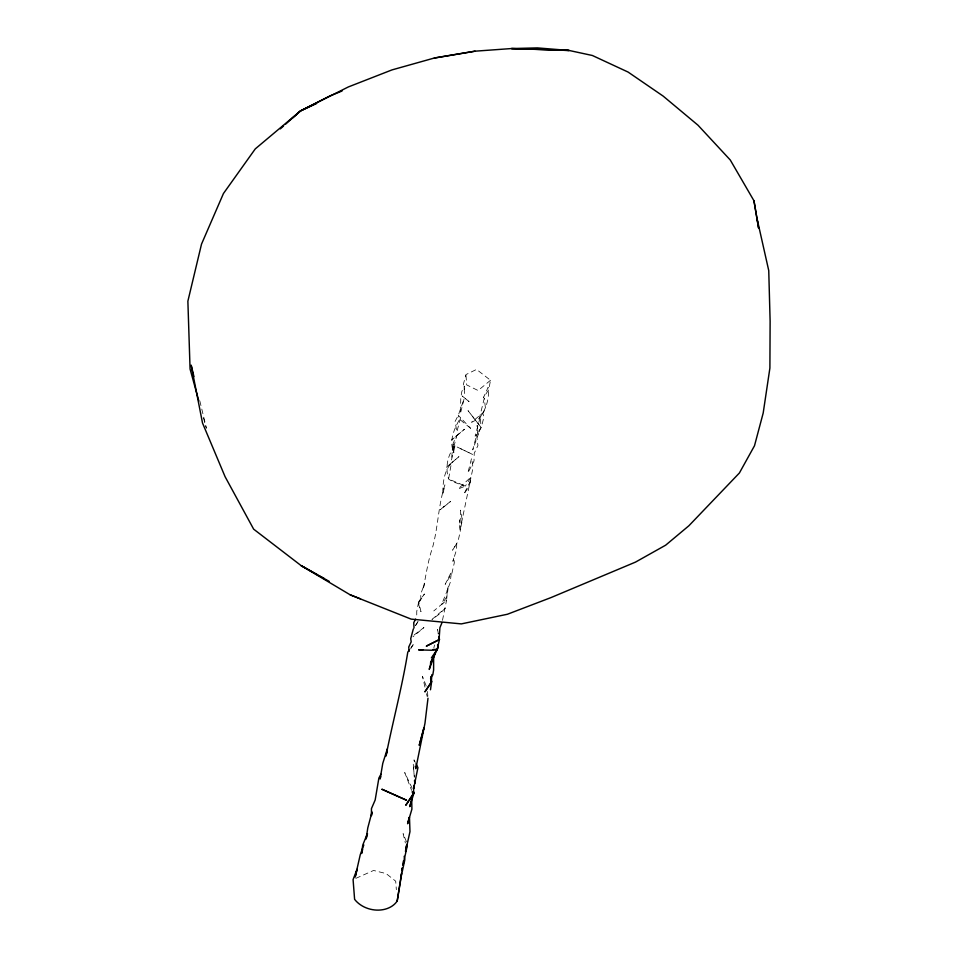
<?xml version="1.0" encoding="UTF-8"?>
<svg xmlns="http://www.w3.org/2000/svg" width="958" height="958" viewBox="0 0 958 958"><rect width="100%" height="100%" fill="white"/><g stroke="black" fill="none" stroke-linecap="round" stroke-linejoin="round"><path stroke-width="0.72" stroke-dasharray="4.79 3.59" d="M460.606 448.691L472.378 454.331L455.05 446.009L451.35 460.367L453.146 443.267L452.894 450.523L456.774 435.519L451.781 439.902L464.486 429.232L456.774 435.519L453.146 443.267L453.841 452.835C448.452 440.417 454.571 428.142 460.559 417.604L456.858 431.938L455.11 421.412L458.283 415.305L464.127 398.72L460.379 413.7L460.798 397.678L461.828 391.499L464.402 386.086L464.666 393.307L463.516 383.811L465.923 374.602L476.557 369.429L490.508 380.278L488.736 389.786L483.347 397.798L488.125 387.307C489.789 398.181 485.85 409.701 479.335 418.418L471.576 422.274L482.772 412.958L483.922 417.101L481.227 427.675L475.096 436.237L480.389 416.562L480.964 427.232L477.85 434.992L477.132 425.448L478.293 434.333L472.749 449.853L476.593 434.956L477.934 445.566L474.222 453.314L474.006 461.002L467.875 472.941L471.576 458.307L473.024 467.72L461.049 525.044L460.367 510.183L462.367 519.966L460.187 530.157L459.421 519.847L460.295 531.151L458.02 541.402L452.583 550.203L456.726 543.437L456.595 549.533L452.906 561.304L453.948 557.592L454.308 562.753L451.948 573.147L445.183 584.344L451.386 571.914L450.26 582.416L447.123 590.894L448.392 585.997L447.051 596.475L441.602 604.426L446.584 600.271L447.482 590.056L441.602 604.426M442.476 620.341L446.584 600.271L433.794 610.917M433.854 647.824L434.549 644.95M415.521 625.634L417.76 622.005M410.587 648.961L414.119 643.273L410.958 647.704M415.533 625.466L419.269 619.563M455.05 446.009C447.29 454.954 445.159 467.779 448.572 479.024L452.751 481.766L465.372 486.065L471.3 476.773L458.08 489.011L465.372 486.065L448.572 479.024L451.434 462.954L458.966 456.631L446.584 467.157L451.434 462.954C443.722 471.528 442.716 483.694 442.8 494.735L444.919 484.892C438.117 505.453 438.237 527.451 432.321 548.299C427.735 561.771 426.011 575.507 423.137 589.158L424.657 583.254L420.682 594.235L420.873 598.403L418.311 603.48L420.981 611.683L418.658 601.816L424.454 593.984L418.311 603.48L418.658 601.816L416.742 611.515L416.754 616.689M414.203 634.891L423.939 627.55L412.934 636.795M490.508 380.278L478.102 390.517L466.714 384.924L465.923 374.602M355.825 878.366L373.584 870.463L386.122 873.576L395.702 881.192L396.349 889.695M415.305 762.436L413.988 759.85L414.503 762.388M412.239 788.41L404.707 772.519L411.629 790.374M406.491 841.819L403.114 833.64L405.366 842.956M426.19 686.012L422.43 676.288L425.148 687.88M203.491 417.987L206.257 428.082M199.827 400.923L206.401 428.106M426.514 693.676L427.184 696.574M438.345 633.741L437.531 629.49L438.177 633.921M414.323 777.345L413.233 763.933L414.311 776.471M427.484 691.496L427.891 696.885M484.281 398.241L479.335 418.418L485.538 408.922L484.281 398.241M470.546 480.832L469.192 486.221L463.852 494.208L470.546 480.832M445.075 608.366L439.698 613.862L431.974 619.443L445.075 608.366M443.59 506.782L440.345 509.752L450.535 501.477L443.59 506.782M468.989 401.546L462.223 396.001L468.989 401.546M470.546 428.274L459.086 418.874L458.283 415.305L470.546 428.274M473.707 417.904L468.031 410.671L480.964 427.232L473.707 417.904"/><path stroke-width="1.44" d="M433.627 655.511L433.615 670.001L432.788 674.911L430.717 677.102M413.988 785.644L413.221 794.493L405.761 805.283L414.131 792.386L409.773 806.672L411.689 799.247L411.904 809.127L407.605 823.748L409.27 817.282M413.988 785.452L413.724 788.314L417.928 767.621L415.964 763.73M403.402 860.955L402.983 865.349L406.946 847.219L406.719 844.513M409.485 817.246L409.976 831.652L405.533 851.542L406.084 845.986M431.962 674.576L431.172 682.659L424.909 691.88L431.639 681.545L430.801 677.234M400.875 878.618L397.199 901.035L401.582 873.241M401.929 870.547L402.288 867.864L401.869 870.822M430.489 689.772L431.639 681.545L431.172 682.659L430.609 678.468M401.45 873.78L400.827 878.211L404.803 859.865L404.18 856.284M387.343 750.461L385.978 756.006C392.84 721.29 402.12 687.102 407.785 652.135L409.365 649.919M372.075 813.091L371.405 815.677L371.464 808.576L375.165 800.002L378.889 778.028L380.973 774.244M362.699 849.219L361.585 853.494L362.747 845.1L367.345 833.688M380.733 776.579L380.098 778.986L382.769 763.394L387.355 748.809M356.855 870.582L355.179 877.025L360.244 854.752L363.812 844.932M367.501 833.7L366.124 838.969L367.788 827.916L372.015 811.929M431.807 659.619L429.244 669.426L435.16 653.224M413.305 629.011L410.731 638.639L411.186 641.848L408.719 647.081L409.162 651.248M357.035 869.289L353.083 879.588L354.604 899.334A24.872 19.483 13.2 0 0 376.638 910.1A24.872 19.483 13.2 0 0 397.187 901.035M441.854 623.011L439.914 627.646L439.051 639.824L426.298 646.159L439.447 639.417L438.896 636.579M414.131 792.386L413.221 794.493L412.156 791.751M435.076 653.14L430.465 663.319L438.057 647.824L437.555 644.95M415.544 619.107L413.736 622.736L414.024 628.041M431.387 657.895L437.207 649.416L439.447 639.417L438.62 636.878M280.311 128.899L283.592 125.977M285.771 124.037L291.22 119.163M291.663 118.792L300.489 110.912L329.863 95.98L342.054 91.01M292.31 118.193L300.489 110.912L348.377 86.927L391.966 69.91L434.297 58.031L475.06 51.181L511.44 48.559L537.39 47.9L569.148 50.475L592.379 55.492L628.089 72.066L663.152 96.099L697.999 125.211L730.271 159.998L753.97 200.797L758.532 227.788M316.631 103.524L300.489 110.912L255.271 148.885L223.442 193.516L201.515 244.122L187.876 301.183L190.067 368.986L198.749 400.695M434.297 58.031L475.06 51.181M422.921 649.787L418.634 649.895L431.675 650.242L437.207 649.416L432.92 649.524M193.935 376.59L191.169 365.142L202.521 423.041L225.094 476.713L253.642 529.151L301.135 565.615L350.221 594.846L360.459 598.858M350.221 594.846L411.162 619.119L461.325 623.898L507.393 614.258L550.994 597.588L635.501 562.106L665.654 545.186L688.874 525.774L739.396 472.989L754.497 445.757L763.191 413.042L769.897 368.064L770.124 321.277L768.747 270.599L756.808 217.538M317.613 574.908L301.135 565.615L324.343 578.62M320.212 576.357L329.301 581.434M415.257 766.184L415.772 768.711L424.981 723.242L427.998 698.226M753.97 200.797L758.58 228.124M414.575 780.315L414.814 783.297L414.61 780.566M423.843 728.188L419.281 745.156L423.843 728.188M533.953 49.241L511.44 48.559L569.148 50.475L533.953 49.241M406.527 800.217L382.038 789.296L406.527 800.217"/></g></svg>
